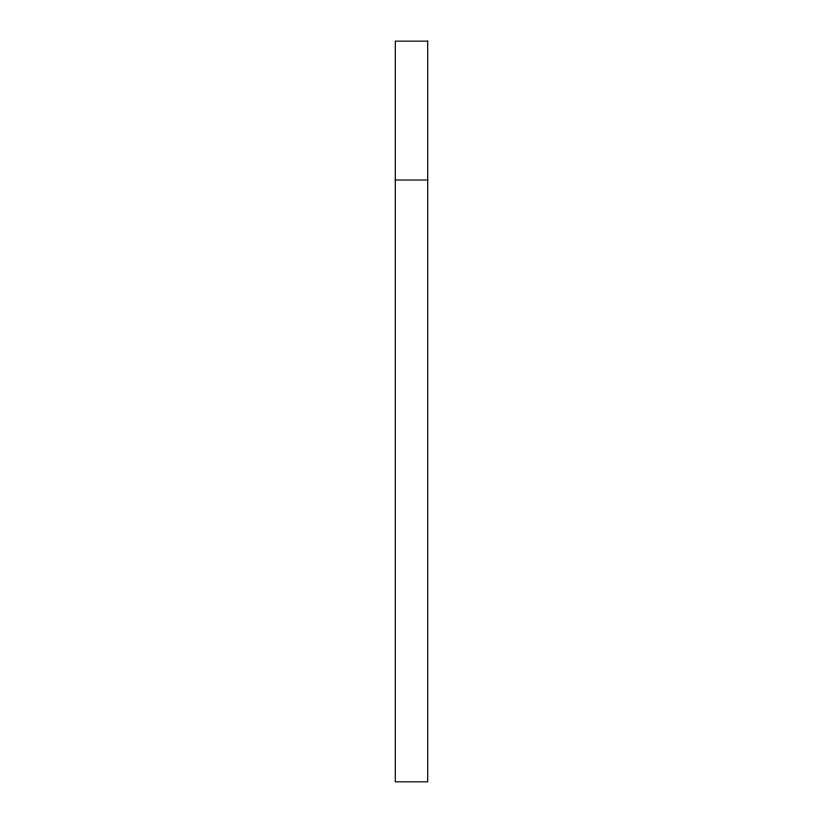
<?xml version="1.0" encoding="UTF-8"?>
<svg xmlns="http://www.w3.org/2000/svg" width="823" height="823" viewBox="0 0 823 823"><rect width="100%" height="100%" fill="white"/><g stroke="black" fill="none" stroke-linecap="round" stroke-linejoin="round"><path stroke-width="1.23" d="M395.297 180.031L427.703 180.031M427.703 41.15L395.297 41.15L395.297 781.85L427.703 781.85L427.703 41.15"/></g></svg>
